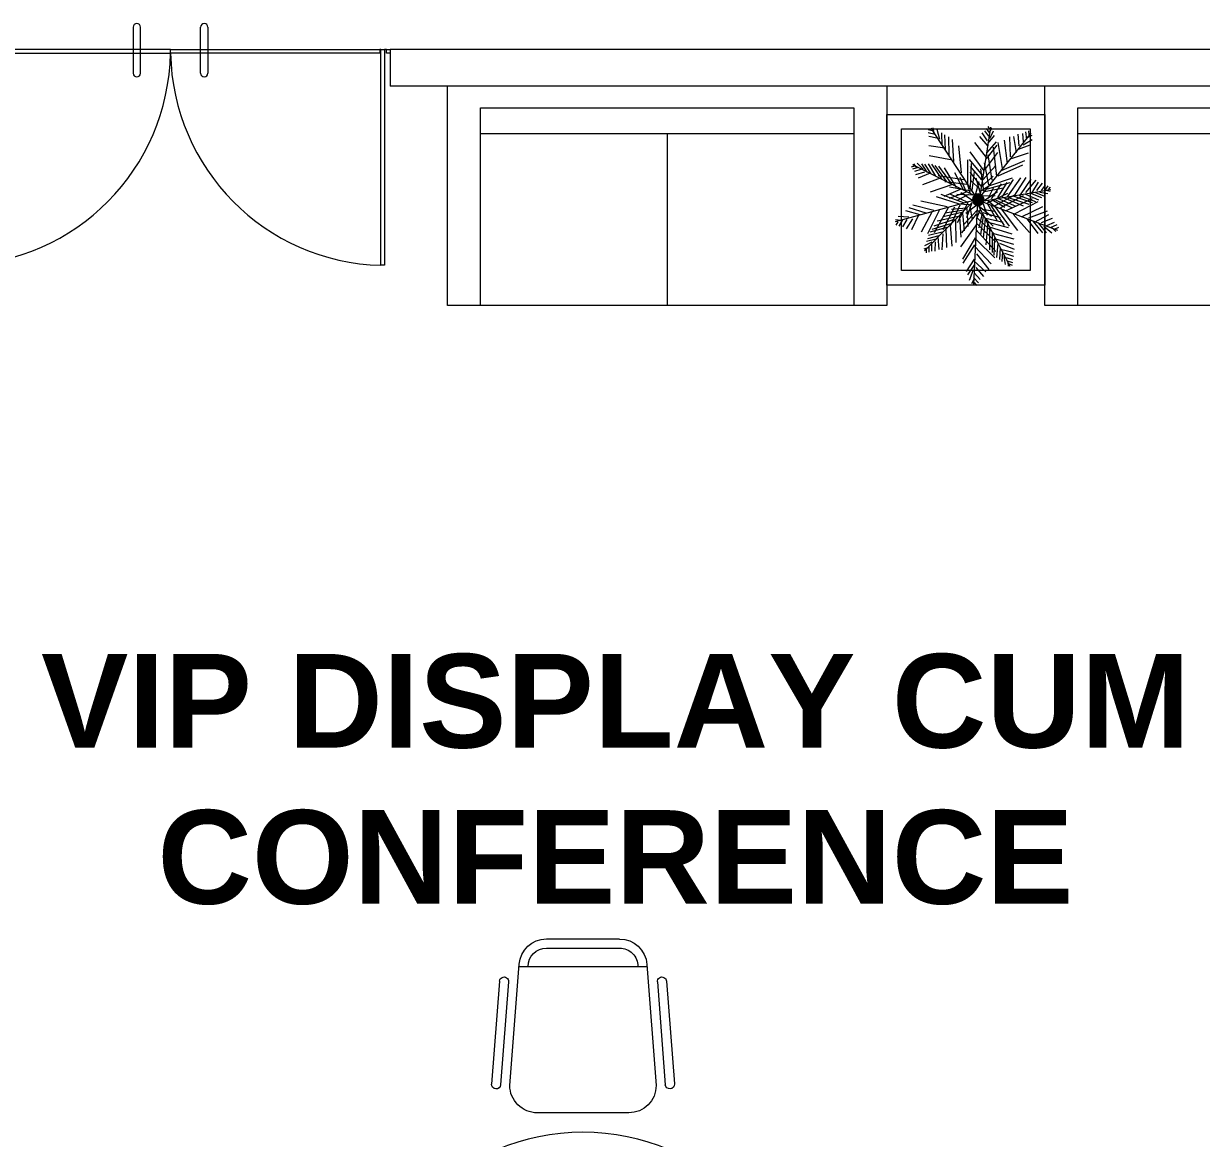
# Model space of a CAD drawing. Header units: inches. Extents: x -250485 to 735580, y -140410 to 288049.
# Drawn here: x 48771.7 to 48932.7, y 21338.6 to 21490.9 of the extents above; entities that cross this region are included whole.
import ezdxf

# ---------------------------------------------------------------- set-up
doc = ezdxf.new("R2010")
doc.units = ezdxf.units.IN
doc.header["$MEASUREMENT"] = 0
doc.layers.get('0').update_dxf_attribs({"lineweight": 0})
for name, color, linetype, lineweight in [('DIM_WORKING', 7, 'Continuous', 0), ('DOOR', 222, 'Continuous', 0), ('FURNITURE', 144, 'Continuous', 0), ('IFF-PLANTS', 3, 'Continuous', 0), ('ILLUSTR-FURNITURE', 34, 'Continuous', 0), ('LINK', 32, 'Continuous', 0), ('Table', 244, 'Continuous', 0), ('Text', 7, 'Continuous', 0)]:
    doc.layers.add(name, color=color, linetype=linetype, lineweight=lineweight)
doc.styles.get("Standard").update_dxf_attribs({"font": 'arialbd.ttf', "height": 24})

# ---------------------------------------------------------------- blocks, each defined once
blk = doc.blocks.new('FURN_GEN_066')
at = {"layer": 'ILLUSTR-FURNITURE'}
for p, q in [((-11855.16, 14958.25), (-11806.66, 14958.25)), ((-11855.16, 14928.25), (-11855.16, 14958.25)), ((-11806.66, 14958.25), (-11795.16, 14958.25)), ((-11795.16, 14958.25), (-11795.16, 14928.25)), ((-11850.66, 14955.25), (-11799.66, 14955.25)), ((-11850.66, 14928.25), (-11850.66, 14955.25)), ((-11799.66, 14955.25), (-11799.66, 14928.25)), ((-11850.66, 14951.75), (-11799.66, 14951.75)), ((-11825.16, 14951.75), (-11825.16, 14928.25)), ((-11795.16, 14928.25), (-11855.16, 14928.25))]:
    blk.add_line(p, q, dxfattribs=at)
blk = doc.blocks.new('*X19')
at = {"color": 0}
for p, q in [((-66.086, -112.72), (-65.962, -112.595)), ((-66.086, -112.718), (-65.963, -112.595)), ((-66.086, -112.716), (-65.965, -112.595)), ((-66.086, -112.715), (-65.967, -112.595)), ((-66.086, -112.713), (-65.969, -112.595)), ((-66.086, -112.711), (-65.97, -112.595)), ((-66.086, -112.709), (-65.972, -112.595)), ((-66.086, -112.707), (-65.974, -112.595)), ((-66.086, -112.706), (-65.976, -112.595)), ((-66.086, -112.723), (-65.958, -112.596)), ((-66.086, -112.721), (-65.96, -112.596)), ((-66.086, -112.704), (-65.978, -112.596)), ((-66.086, -112.702), (-65.98, -112.596)), ((-66.086, -112.7), (-65.982, -112.596)), ((-66.085, -112.729), (-65.952, -112.596)), ((-66.085, -112.728), (-65.954, -112.596)), ((-66.085, -112.726), (-65.955, -112.596)), ((-66.085, -112.724), (-65.957, -112.596)), ((-66.085, -112.698), (-65.984, -112.596)), ((-66.085, -112.696), (-65.986, -112.596)), ((-66.085, -112.731), (-65.951, -112.597)), ((-66.085, -112.694), (-65.988, -112.597)), ((-66.084, -112.734), (-65.948, -112.597)), ((-66.084, -112.732), (-65.949, -112.597)), ((-66.084, -112.692), (-65.99, -112.597)), ((-66.084, -112.689), (-65.992, -112.597)), ((-66.084, -112.737), (-65.945, -112.598)), ((-66.084, -112.735), (-65.946, -112.598)), ((-66.083, -112.74), (-65.942, -112.598)), ((-66.083, -112.738), (-65.943, -112.598)), ((-66.083, -112.687), (-65.994, -112.598)), ((-66.083, -112.685), (-65.997, -112.598)), ((-66.083, -112.741), (-65.94, -112.599)), ((-66.082, -112.742), (-65.939, -112.599)), ((-66.082, -112.682), (-65.999, -112.599)), ((-66.082, -112.744), (-65.938, -112.6)), ((-66.082, -112.68), (-66.001, -112.6)), ((-66.081, -112.746), (-65.935, -112.6)), ((-66.081, -112.745), (-65.936, -112.6)), ((-66.081, -112.677), (-66.004, -112.6)), ((-66.081, -112.748), (-65.934, -112.601)), ((-66.08, -112.749), (-65.932, -112.601)), ((-66.08, -112.675), (-66.006, -112.601)), ((-66.08, -112.75), (-65.931, -112.602)), ((-66.079, -112.752), (-65.93, -112.602)), ((-66.079, -112.672), (-66.009, -112.602)), ((-66.079, -112.753), (-65.928, -112.603)), ((-66.078, -112.754), (-65.927, -112.603)), ((-66.078, -112.669), (-66.012, -112.603)), ((-66.078, -112.756), (-65.926, -112.604)), ((-66.077, -112.757), (-65.924, -112.604)), ((-66.077, -112.758), (-65.923, -112.605)), ((-66.077, -112.666), (-66.015, -112.605)), ((-66.076, -112.759), (-65.922, -112.605)), ((-66.076, -112.761), (-65.921, -112.606)), ((-66.075, -112.762), (-65.92, -112.606)), ((-66.075, -112.663), (-66.018, -112.606)), ((-66.074, -112.764), (-65.917, -112.607)), ((-66.074, -112.763), (-65.918, -112.607)), ((-66.074, -112.66), (-66.022, -112.608)), ((-66.073, -112.765), (-65.916, -112.608)), ((-66.073, -112.766), (-65.915, -112.609)), ((-66.072, -112.768), (-65.914, -112.609)), ((-66.072, -112.656), (-66.025, -112.609)), ((-66.071, -112.769), (-65.913, -112.61)), ((-66.071, -112.77), (-65.911, -112.611)), ((-66.07, -112.771), (-65.91, -112.611)), ((-66.07, -112.772), (-65.909, -112.612)), ((-66.07, -112.652), (-66.029, -112.612)), ((-66.069, -112.773), (-65.908, -112.613)), ((-66.068, -112.774), (-65.907, -112.613)), ((-66.067, -112.775), (-65.906, -112.614)), ((-66.067, -112.776), (-65.905, -112.615)), ((-66.066, -112.778), (-65.904, -112.615)), ((-66.066, -112.647), (-66.034, -112.615)), ((-66.065, -112.779), (-65.903, -112.616)), ((-66.065, -112.78), (-65.902, -112.617)), ((-66.064, -112.781), (-65.901, -112.617)), ((-66.063, -112.782), (-65.9, -112.618)), ((-66.062, -112.783), (-65.899, -112.619)), ((-66.062, -112.641), (-66.04, -112.619)), ((-66.062, -112.784), (-65.898, -112.62)), ((-66.061, -112.785), (-65.897, -112.621)), ((-66.06, -112.786), (-65.896, -112.621)), ((-66.059, -112.787), (-65.895, -112.622)), ((-66.058, -112.788), (-65.894, -112.623)), ((-66.058, -112.789), (-65.893, -112.624)), ((-66.057, -112.789), (-65.892, -112.625)), ((-66.056, -112.79), (-65.891, -112.625)), ((-66.055, -112.791), (-65.89, -112.626)), ((-66.054, -112.792), (-65.889, -112.627)), ((-66.053, -112.793), (-65.888, -112.628)), ((-66.053, -112.794), (-65.887, -112.629)), ((-66.052, -112.795), (-65.886, -112.63)), ((-66.051, -112.796), (-65.886, -112.631)), ((-66.05, -112.797), (-65.885, -112.631)), ((-66.049, -112.798), (-65.884, -112.632)), ((-66.048, -112.798), (-65.883, -112.633)), ((-66.047, -112.799), (-65.882, -112.634)), ((-66.046, -112.8), (-65.881, -112.635)), ((-66.045, -112.801), (-65.88, -112.636)), ((-66.044, -112.802), (-65.88, -112.637)), ((-66.043, -112.802), (-65.879, -112.638)), ((-66.042, -112.803), (-65.878, -112.639)), ((-66.041, -112.804), (-65.877, -112.64)), ((-66.04, -112.805), (-65.877, -112.641)), ((-66.039, -112.806), (-65.876, -112.642)), ((-66.038, -112.806), (-65.875, -112.643)), ((-66.037, -112.807), (-65.874, -112.644)), ((-66.036, -112.808), (-65.874, -112.645)), ((-66.035, -112.809), (-65.873, -112.646)), ((-66.034, -112.809), (-65.872, -112.647)), ((-66.033, -112.81), (-65.871, -112.648)), ((-66.032, -112.811), (-65.871, -112.649)), ((-66.031, -112.811), (-65.87, -112.65)), ((-66.03, -112.812), (-65.869, -112.652)), ((-66.029, -112.813), (-65.869, -112.653)), ((-66.028, -112.813), (-65.868, -112.654)), ((-66.026, -112.814), (-65.867, -112.655)), ((-66.025, -112.815), (-65.867, -112.656)), ((-66.024, -112.815), (-65.866, -112.657)), ((-66.023, -112.816), (-65.866, -112.658)), ((-66.022, -112.816), (-65.865, -112.66)), ((-66.021, -112.817), (-65.864, -112.661)), ((-66.019, -112.818), (-65.864, -112.662)), ((-66.018, -112.818), (-65.863, -112.663)), ((-66.017, -112.819), (-65.863, -112.664)), ((-66.016, -112.819), (-65.862, -112.666)), ((-66.015, -112.82), (-65.862, -112.667)), ((-66.013, -112.82), (-65.861, -112.668)), ((-66.012, -112.821), (-65.861, -112.669)), ((-66.011, -112.821), (-65.86, -112.671)), ((-66.01, -112.822), (-65.86, -112.672)), ((-66.008, -112.822), (-65.859, -112.673)), ((-66.007, -112.823), (-65.859, -112.674)), ((-66.006, -112.823), (-65.858, -112.676)), ((-66.004, -112.824), (-65.858, -112.677)), ((-66.003, -112.824), (-65.857, -112.678)), ((-66.002, -112.824), (-65.857, -112.68)), ((-66, -112.825), (-65.857, -112.681)), ((-65.999, -112.825), (-65.856, -112.683)), ((-65.997, -112.825), (-65.856, -112.684)), ((-65.996, -112.826), (-65.856, -112.685)), ((-65.994, -112.826), (-65.855, -112.687)), ((-65.993, -112.826), (-65.855, -112.688)), ((-65.992, -112.827), (-65.855, -112.69)), ((-65.99, -112.827), (-65.854, -112.691)), ((-65.989, -112.827), (-65.854, -112.693)), ((-65.987, -112.828), (-65.854, -112.694)), ((-65.985, -112.828), (-65.854, -112.696)), ((-65.984, -112.828), (-65.853, -112.697)), ((-65.982, -112.828), (-65.853, -112.699)), ((-65.981, -112.828), (-65.853, -112.701)), ((-65.979, -112.828), (-65.853, -112.702)), ((-65.977, -112.829), (-65.853, -112.704)), ((-65.976, -112.829), (-65.853, -112.706)), ((-65.974, -112.829), (-65.853, -112.707)), ((-65.972, -112.829), (-65.853, -112.709)), ((-65.971, -112.829), (-65.852, -112.711)), ((-65.969, -112.829), (-65.852, -112.712)), ((-65.967, -112.829), (-65.852, -112.714)), ((-65.965, -112.829), (-65.853, -112.716)), ((-65.963, -112.829), (-65.853, -112.718)), ((-65.962, -112.829), (-65.853, -112.72)), ((-65.96, -112.828), (-65.853, -112.722)), ((-65.958, -112.828), (-65.853, -112.724)), ((-65.956, -112.828), (-65.853, -112.726)), ((-65.954, -112.828), (-65.854, -112.728)), ((-65.952, -112.828), (-65.854, -112.73)), ((-65.95, -112.827), (-65.854, -112.732)), ((-65.947, -112.827), (-65.855, -112.734)), ((-65.945, -112.826), (-65.855, -112.736)), ((-65.943, -112.826), (-65.856, -112.738)), ((-65.941, -112.825), (-65.856, -112.741)), ((-65.938, -112.825), (-65.857, -112.743)), ((-65.936, -112.824), (-65.857, -112.746)), ((-65.933, -112.823), (-65.858, -112.748)), ((-65.93, -112.822), (-65.859, -112.751)), ((-65.928, -112.821), (-65.86, -112.754)), ((-65.925, -112.82), (-65.861, -112.757)), ((-65.922, -112.819), (-65.863, -112.76)), ((-65.918, -112.817), (-65.864, -112.763)), ((-65.915, -112.815), (-65.866, -112.767)), ((-65.911, -112.813), (-65.868, -112.771)), ((-65.906, -112.81), (-65.871, -112.775)), ((-65.901, -112.807), (-65.875, -112.781)), ((-65.891, -112.799), (-65.882, -112.79))]:
    blk.add_line(p, q, dxfattribs=at)
blk = doc.blocks.new('PALM')
at = {"layer": 'IFF-PLANTS', "linetype": 'ByBlock'}
for p, q in [((-109.5, -153.8), (109.3, 332.8)), ((66.9, 254.4), (73.4, 319.7)), ((89.7, 290.3), (132.2, 306.7)), ((96.3, 300.1), (96.3, 332.8)), ((106.1, 316.5), (128.9, 326.3)), ((-230.2, 182.8), (-277.8, 224.3)), ((-245.2, 211.4), (-276.1, 253.9)), ((-252.1, 254.4), (-269.5, 273.9)), ((-132.8, -126.1), (-261.7, 280.8)), ((-254.9, 269.3), (-246.5, 287.4)), ((-250.7, 245), (-234.1, 277.4)), ((-240.7, 226), (-221.9, 263.8)), ((-227.5, 164.2), (-184.7, 233.9)), ((-227.4, 199.3), (-202.1, 253.4)), ((-207.1, 133.4), (-166.7, 225.5)), ((24.4, 149.9), (8.1, 260.9)), ((40.7, 185.8), (30.9, 277.3)), ((44, 195.6), (142, 225)), ((57.1, 215.2), (47.3, 293.6)), ((73.4, 228.3), (142, 257.7)), ((83.2, 264.2), (132.2, 283.8)), ((-480.8, 180), (-511.9, 190)), ((-112.7, -156.1), (-507.8, 202.5)), ((-446.4, 137.9), (-506.5, 164.3)), ((-493.3, 194.3), (-495.5, 219.1)), ((-473.5, 170.7), (-475.9, 216.2)), ((-450.7, 156.4), (-454.2, 209.1)), ((-419.5, 136), (-426.3, 210.3)), ((-397.6, 97.9), (-395.2, 200.2)), ((-356.1, 77.6), (-370.4, 202.5)), ((-331, 38.5), (-334.2, 187.3)), ((-294.7, 13), (-292.8, 177.3)), ((-204.1, 87), (-285, 161.8)), ((-214.9, 126.4), (-283.8, 184)), ((-224.3, 156.6), (-278.9, 205.9)), ((-250.9, -32.1), (-259.6, 152.7)), ((-205.4, 96.3), (-147.8, 200.4)), ((-190.6, 64), (-123.2, 176.8)), ((-44.2, -23.2), (-70.3, 156.4)), ((-14.8, 65), (-24.6, 218.5)), ((8.1, 114), (148.6, 163)), ((37.5, 149.9), (151.8, 202.2)), ((-412.1, 116.4), (-489.7, 131.3)), ((-389.2, 91.8), (-479.2, 110.7)), ((-193, 54.9), (-280.6, 141.2)), ((-183.8, 21.1), (-280.2, 117.1)), ((-163.5, -13.4), (-274.9, 79.8)), ((-218.8, -49.5), (-217.9, 111.7)), ((-178.6, 15.2), (-110.1, 146.5)), ((-163.3, -9.7), (-97.8, 101.4)), ((-76.9, -72.2), (-106.3, 74.8)), ((-87.3, -125.4), (259.9, 122.9)), ((-63.8, -49.3), (-86.7, 100.9)), ((-34.4, 16), (138.8, 81.3)), ((-5, 71.5), (151.8, 120.5)), ((36.9, -31.4), (98.5, 89.9)), ((66.3, -12.2), (121.3, 97.8)), ((93.3, 8.3), (139.5, 108.4)), ((127.6, 30.7), (161, 114)), ((153.3, 48.9), (183.4, 116.1)), ((176.4, 62.7), (201.2, 120.8)), ((199, 85.8), (229.8, 128.3)), ((214.2, 86), (256, 79.8)), ((229.3, 101.5), (265.2, 95.6)), ((237.7, 105.6), (250.9, 128.2)), ((251.1, 112.9), (270.8, 110.5)), ((-323.7, 29.3), (-458.2, 59.3)), ((-291.5, 1.6), (-440.5, 39.8)), ((-161.3, -39.4), (-255, 38)), ((-156.9, -60), (-252.8, 12)), ((-192.8, -75.1), (-188.7, 64.4)), ((-156.4, -111), (-158.5, 30.6)), ((-155.6, -37.9), (-96.6, 56.9)), ((-144.9, -77.4), (-89.4, 21.3)), ((-83.4, -95), (-116.1, 19.3)), ((-40.9, -19.9), (112.6, 29.1)), ((-31.9, -82.1), (7, 31.4)), ((-13.6, -71.5), (31, 41.5)), ((10.4, -61.4), (64.7, 73.3)), ((101.8, 12.4), (218.6, -10.3)), ((136.6, 25.4), (236.7, 15.5)), ((159.5, 54.4), (239.1, 35.3)), ((193, 65.1), (252.3, 57.8)), ((-344.9, -165.9), (-431.3, -66.9)), ((-294.7, -169.5), (-398.4, -63.8)), ((-216.7, -53.6), (-395.6, -22.9)), ((-266.3, -162.7), (-351.7, -66.1)), ((-148.6, -77.1), (-229, -26.4)), ((-99.7, -124.4), (-135.7, -46)), ((-132.9, -94.7), (-84.9, -30.7)), ((-132.5, -122.1), (-120.9, -22.9)), ((-80.1, -98.3), (53.8, -52.6)), ((-68.7, -109), (-62, -40.3)), ((-57.3, -52.6), (76.7, -13.4)), ((-45.6, -95.3), (-22.2, -3.1)), ((14, -60.4), (139.9, -88.4)), ((33, -38.2), (179, -62.8)), ((75.7, -11.7), (203.8, -40.9)), ((-535.6, -167.1), (-561.3, -141.3)), ((-514.4, -163.5), (-544.5, -133.9)), ((-484.9, -159), (-528.6, -118.3)), ((-451.5, -170), (-504.7, -107.8)), ((-416, -160.1), (-491.1, -93.2)), ((-380.2, -170), (-461.4, -83)), ((-180.2, -99.8), (-329.1, -82.3)), ((-237.2, -164.1), (-309.1, -78.7)), ((-167.9, -187.4), (-303.1, -145.6)), ((-160.5, -113.1), (-279.3, -108.8)), ((-196.3, -166.1), (-273, -82.8)), ((-149.9, -168.1), (-240.7, -126.4)), ((-137.6, -137.7), (-223.2, -147.6)), ((-176.1, -160), (-222.1, -94.6)), ((-142.7, -103.4), (-205.9, -75.8)), ((-83.4, -124.4), (14.6, -104.8)), ((-75.5, -156.3), (-12, -97.9)), ((-57.4, -115.6), (18.2, -141.5)), ((-44.6, -98.8), (66.4, -121.1)), ((-42.5, -162.8), (56.2, -96.4)), ((-18.7, -161.9), (112, -88.5)), ((-10.4, -76.4), (98, -103.3)), ((7.1, -167.3), (142.9, -99.1)), ((87.6, -172), (246.1, -110.2)), ((130.9, -178.6), (273.9, -121.8)), ((223.8, -189.6), (324.4, -139.8)), ((-560, -163.6), (-574.6, -150)), ((-111.5, -159.7), (-574.6, -424.7)), ((-146.2, -169.7), (-573, -166.4)), ((-544.9, -165.5), (-568.8, -176)), ((-502, -172.2), (-551.9, -188.5)), ((-470.1, -166.8), (-524.3, -199.2)), ((-443.3, -169.3), (-507.1, -205.9)), ((-411.7, -169.6), (-487.8, -217.4)), ((-370.9, -171.6), (-467.1, -225.4)), ((-272.1, -253), (-450.6, -204)), ((-336.9, -170.9), (-446.1, -227.6)), ((-301.9, -172.6), (-423.1, -234.6)), ((-245.7, -227.7), (-398.7, -177.1)), ((-262.9, -164), (-386, -241.1)), ((-213.3, -210.9), (-344.7, -163.9)), ((-237.4, -169.9), (-340, -235.1)), ((-216.5, -172.1), (-314.6, -241.1)), ((-209.9, -217.4), (-279.7, -352.4)), ((-197.6, -169.5), (-270.8, -230.3)), ((-185.9, -206.6), (-248.5, -342.8)), ((-108.9, -195.8), (-243.9, -600.8)), ((-170.9, -172), (-216.6, -223.6)), ((-167.2, -191.9), (-207.9, -303.6)), ((-127.3, -221.3), (-203.8, -244.8)), ((-98.8, -221.9), (-180.3, -337.7)), ((-111.5, -198.9), (-179.3, -272.3)), ((-136.7, -177.7), (-153.7, -262.3)), ((-114.3, -220), (-79.4, -279.5)), ((-107.6, -159.7), (1.3, -682.1)), ((-106.4, -156.1), (424, -213.9)), ((-98.3, -189.3), (-23.1, -231.6)), ((-72.5, -168.4), (270.9, -421.9)), ((-70.4, -171.9), (-21.5, -259)), ((-54, -193.8), (-55.2, -273.8)), ((-51.2, -181.1), (16.2, -166.2)), ((-44.6, -166.9), (40.3, -280.2)), ((-34.1, -200.8), (-21, -313.3)), ((-31, -198.8), (63.9, -192.6)), ((1.5, -221.9), (122.8, -229.4)), ((6, -174.5), (84.7, -289.8)), ((42.1, -180), (136.1, -310.9)), ((78.3, -175.1), (193.9, -319.6)), ((140.2, -185.9), (235.2, -319.9)), ((184.6, -185.2), (274.6, -303.7)), ((227.8, -202), (312.9, -294.7)), ((273.4, -194.1), (331.6, -278.3)), ((296, -200.5), (367.5, -167)), ((313.5, -212), (362.7, -268.2)), ((336.3, -197.7), (400.5, -183.7)), ((350.7, -210.2), (384.5, -250.8)), ((377.6, -208.4), (406.2, -243.7)), ((388.9, -211.6), (420, -201.5)), ((407.5, -215.8), (423.8, -234.6)), ((-364, -307.3), (-506.5, -264.3)), ((-328.5, -280.6), (-484.2, -228)), ((-277.8, -260.9), (-369.7, -404)), ((-142.3, -280.6), (-245.8, -322.6)), ((-127.8, -242.4), (-230.7, -289.6)), ((-90.4, -272.4), (-175.7, -382.8)), ((-128.3, -263.4), (-93.1, -378)), ((-125, -244.7), (-89.7, -333.1)), ((-94.2, -222.7), (-0.6, -295.9)), ((-86.1, -245), (24.1, -346.6)), ((-83.2, -271.2), (23.6, -379.3)), ((-2.2, -226.4), (5.8, -337.8)), ((20.6, -244.7), (32.9, -373.1)), ((47.6, -255.9), (69.3, -402.4)), ((55.2, -257.6), (189.7, -278.7)), ((-484.1, -361.3), (-556.9, -344.8)), ((-441.1, -352.2), (-537.7, -318.4)), ((-432.7, -346.2), (-478.5, -425.9)), ((-398.4, -326.7), (-450.4, -426.2)), ((-353, -303.2), (-423, -421.8)), ((-155, -337), (-287.6, -403)), ((-84.4, -308.4), (-179.9, -438.3)), ((-154.2, -344.8), (-132.7, -479.2)), ((-150.4, -305.1), (-115.1, -445.9)), ((-62.8, -349.2), (44.9, -480.8)), ((110.4, -299), (219.9, -312)), ((117, -305.7), (131.5, -423.9)), ((142.3, -324.6), (231.9, -330.6)), ((174.7, -347.6), (181.1, -429.3)), ((187.8, -361.2), (250.8, -366.8)), ((-562.3, -413.5), (-586.6, -407.9)), ((-533.8, -401.9), (-577.7, -390.2)), ((-513.1, -384.6), (-564.3, -371.7)), ((-544.8, -406), (-564, -432.4)), ((-494.2, -386.3), (-537.8, -435.3)), ((-180.9, -418.5), (-288.8, -468.8)), ((-176.5, -410.1), (-155, -518.2)), ((-166.7, -377.6), (-146.5, -499)), ((-45.8, -433.8), (45.4, -537)), ((195.3, -376.2), (206.7, -434.8)), ((216.8, -375.5), (266.8, -391.6)), ((221.7, -389.9), (228.7, -431.5)), ((241, -399.4), (246.6, -435.4)), ((247.6, -406.2), (273.1, -411.7)), ((258.7, -416.6), (262.5, -436.2)), ((-202.9, -486.3), (-278.6, -517.6)), ((-223.7, -514.7), (-275.9, -543.6)), ((-211.7, -503), (-197.6, -564.6)), ((-201.1, -478.3), (-185.9, -550.3)), ((-191, -448.4), (-169.1, -535.4)), ((-45.4, -445.5), (-130.2, -567.7)), ((-37.5, -484.2), (41, -564.4)), ((-228.6, -544.1), (-266, -563.6)), ((-231.7, -565.4), (-264.2, -581.8)), ((-242.6, -587.5), (-260, -597.2)), ((-236.1, -573.7), (-233.5, -599.7)), ((-216.4, -535), (-216.3, -587.5)), ((-26.5, -532.7), (-88.5, -614.1)), ((-29.6, -522.9), (32.1, -591.1)), ((-25.5, -556.2), (28.5, -613.9)), ((-17.9, -611.2), (-46, -655.9)), ((-7.8, -636.2), (-32.6, -674.4)), ((-10.4, -593.7), (22.7, -650.4)), ((-7.3, -648), (11.9, -674.4)), ((-5.7, -666.9), (-18.4, -688.3))]:
    blk.add_line(p, q, dxfattribs=at)
blk.add_circle((-106.9, -155.2), 36.5, dxfattribs=at)
at = {"layer": 'IFF-PLANTS', "linetype": 'ByBlock', "xscale": 312.542239965011, "yscale": 312.542239965011, "zscale": 312.542239965011}
blk.add_blockref('*X19', (20511.3, 35072.1), dxfattribs=at)
blk = doc.blocks.new('A$C03734933')
at = {"layer": 'FURNITURE', "color": 0, "lineweight": 13}
for p, q in [((-17.03, -0.59), (-8.24, 6.47)), ((-16.41, -1.37), (-7.62, 5.69)), ((-6.99, 4.91), (-17.34, -3.4)), ((2.82, -4.13), (-2.82, 4.13)), ((-17.16, -3.25), (-9.25, -14.81)), ((-17.94, -7.43), (-13.43, -14.02)), ((-17.11, -6.87), (-12.6, -13.46)), ((-9.45, -14.93), (2.04, -8.3)), ((-7.22, -14.79), (2.54, -9.16)), ((-6.72, -15.66), (3.04, -10.03))]:
    blk.add_line(p, q, dxfattribs=at)
for centre, radius, start, end in [((-7.93, 6.08), 0.5, 308.7694, 128.7694), ((-5.3, 2.43), 3, 34.3706, 124.3706), ((-16.72, -0.98), 0.5, 128.7694, 308.7694), ((-15.46, -5.74), 3, 128.7694, 214.3706), ((-15.46, -5.74), 2, 124.3706, 214.3706), ((0.35, -5.82), 3, 304.3706, 34.3706), ((2.79, -9.6), 0.5, 299.9719, 119.9719), ((-10.95, -12.33), 3, 214.3706, 299.9719), ((-10.95, -12.33), 2, 214.3706, 304.3706), ((-6.97, -15.23), 0.5, 119.9719, 299.9719)]:
    blk.add_arc(centre, radius, start, end, dxfattribs=at)
blk = doc.blocks.new('A$C2EF268AB')
at = {"layer": 'FURNITURE', "color": 0, "lineweight": 13}
blk.add_blockref('A$C03734933', (15.46, 5.74), dxfattribs=at)
blk = doc.blocks.new('gfhfjh')
at = {"layer": 'FURNITURE', "lineweight": 13}
blk.add_arc((14865.96, -1488.22), 30, 0, 180, dxfattribs=at)
at = {"layer": 'LINK', "lineweight": 13, "xscale": -1.25000000000153, "yscale": 1.25, "zscale": 1.25, "rotation": 124.3706468752719}
blk.add_blockref('A$C2EF268AB', (14860.97, -1435.56), dxfattribs=at)
blk = doc.blocks.new('tgttttt')
at = {"layer": 'DOOR'}
for p, q in [((800.92, -7092.03), (800.92, -7062.54)), ((859.42, -7092.03), (859.42, -7062.54)), ((800.67, -7092.03), (800.92, -7092.03)), ((801.42, -7092.03), (801.57, -7092.03)), ((858.92, -7092.03), (858.77, -7092.03)), ((859.67, -7092.03), (859.42, -7092.03))]:
    blk.add_line(p, q, dxfattribs=at)
for points in [[(801.42, -7062.54), (801.42, -7092.03), (800.92, -7092.03), (800.92, -7062.54)], [(858.92, -7062.54), (858.92, -7092.03), (859.42, -7092.03), (859.42, -7062.54)], [(800.67, -7091.53), (800.67, -7092.03), (800.17, -7092.03), (800.17, -7091.53)], [(830.17, -7091.53), (830.17, -7092.03), (801.57, -7092.03), (801.57, -7091.53)], [(830.17, -7091.53), (830.17, -7092.03), (858.77, -7092.03), (858.77, -7091.53)], [(859.67, -7091.53), (859.67, -7092.03), (860.17, -7092.03), (860.17, -7091.53)]]:
    blk.add_lwpolyline(points, close=True, dxfattribs=at)
for points in [[(825.06, -7095.06), (825.06, -7088.77)], [(826.06, -7088.77), (826.06, -7095.06)], [(834.28, -7088.77), (834.28, -7095.06)], [(835.28, -7095.06), (835.28, -7088.77)]]:
    blk.add_lwpolyline(points, dxfattribs=at)
for centre, radius, start, end in [((800.67, -7092.03), 29.5, 0.9712, 88.5432), ((859.67, -7092.03), 29.5, 91.4568, 179.0288), ((825.56, -7088.77), 0.5, 0, 180), ((834.78, -7088.77), 0.5, 0, 180), ((825.56, -7095.06), 0.5, 180, 0), ((834.78, -7095.06), 0.5, 180, 0)]:
    blk.add_arc(centre, radius, start, end, dxfattribs=at)

msp = doc.modelspace()

# ---------------------------------------------------------------- linework, layer by layer
at = {"layer": 'DIM_WORKING', "color": 7, "ltscale": 30}
for p, q in [((48976.25, 21487.38), (48821.81, 21487.38)), ((48821.81, 21487.38), (48821.81, 21482.38)), ((48981.25, 21482.38), (48821.81, 21482.38))]:
    msp.add_line(p, q, dxfattribs=at)
at = {"layer": 'FURNITURE', "color": 7, "lineweight": 0, "ltscale": 0.005}
for points in [[(48889.66, 21478.51), (48911.25, 21478.51), (48911.25, 21455.16), (48889.66, 21455.16)], [(48891.66, 21476.51), (48909.25, 21476.51), (48909.25, 21457.16), (48891.66, 21457.16)]]:
    msp.add_lwpolyline(points, close=True, dxfattribs=at)

# ---------------------------------------------------------------- block references
at = {"layer": 'DIM_WORKING', "color": 7}
msp.add_blockref('gfhfjh', (33982.2, 22797.66), dxfattribs=at)
at = {"layer": 'IFF-PLANTS', "color": 7, "xscale": -0.0217247684024156, "yscale": 0.0217247683904134, "zscale": 0.0217247683944911, "rotation": 225}
msp.add_blockref('PALM', (48906.18, 21466.12), dxfattribs=at)
at = {"layer": 'ILLUSTR-FURNITURE', "color": 7}
for p in [(60684.82, 6524.14), (60766.42, 6524.14)]:
    msp.add_blockref('FURN_GEN_066', p, dxfattribs=at)
at = {"layer": 'Table', "color": 7, "rotation": 180}
msp.add_blockref('tgttttt', (49621.98, 14395.35), dxfattribs=at)

# ---------------------------------------------------------------- texts
at = {"layer": 'Text', "color": 7, "insert": (48852.6, 21387.63), "char_height": 12.8, "width": 212.6209, "attachment_point": 5}
msp.add_mtext('VIP DISPLAY CUM CONFERENCE ', dxfattribs=at)

doc.saveas('drawing.dxf')
